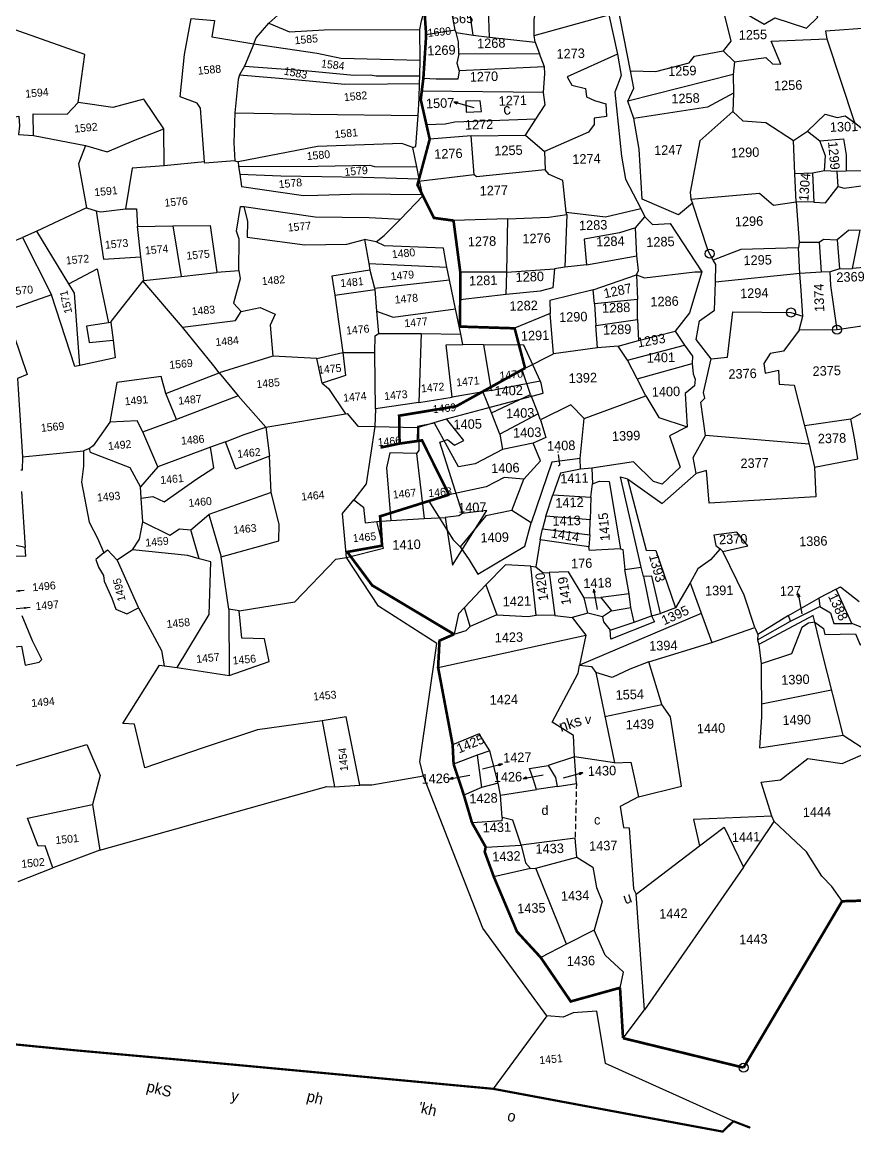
# Model space of a CAD drawing. Header units: metres. Extents: x 277515 to 230369286191, y 2056844 to 115415464409.
# Drawn here: x 279508 to 280281, y 2057061 to 2058093 of the extents above; entities that cross this region are included whole.
import ezdxf
from ezdxf.enums import TextEntityAlignment as Align

# ---------------------------------------------------------------- set-up
doc = ezdxf.new("R2010")
doc.units = ezdxf.units.M
doc.header["$MEASUREMENT"] = 0
doc.linetypes.add('DASHED', pattern=[0.75, 0.5, -0.25])
doc.linetypes.add('DIVIDE', pattern=[1.25, 0.5, -0.25, 0, -0.25, 0, -0.25])
for name, color, linetype in [('OFF', 1, 'Continuous'), ('POLY_PARCEL', 6, 'Continuous'), ('POLY_ROAD', 30, 'Continuous'), ('POLY_SUBPARCEL', 6, 'DASHED'), ('POLY_WATER', 4, 'Continuous'), ('SYM_ARROW', 1, 'Continuous'), ('SYM_STONE', 1, 'Continuous'), ('TEXT_MAPIN', 7, 'Continuous'), ('TEXT_MAPOUT', 7, 'Continuous'), ('TEXT_PARCEL', 7, 'Continuous'), ('V_BOUND_LINE', 7, 'Continuous'), ('V_DIVIDE_LINE', 7, 'DIVIDE')]:
    doc.layers.add(name, color=color, linetype=linetype)
doc.styles.add('TEXT_MAP', font='', dxfattribs={"height": 1.8})
doc.styles.get('TEXT_MAP').set_extended_font_data('Kruti Dev 050')
doc.dimstyles.get("Standard").update_dxf_attribs({"dimtxt": 0.18, "dimasz": 0.18, "dimexe": 0.18, "dimexo": 0.0625, "dimgap": 0.09, "dimtad": 0, "dimtih": 1, "dimtoh": 1, "dimdec": 4, "dimzin": 0, "dimdsep": 46, "dimtxsty": 'Standard', "dimcen": 0.09, "dimadec": 0, "dimazin": 0, "dimtfac": 1, "dimtdec": 4, "dimtofl": 0, "dimtmove": 0, "dimatfit": 3, "dimfxl": 0, "dimtolj": 1, "dimtzin": 0, "dimarcsym": 0})

# ---------------------------------------------------------------- blocks, each defined once
blk = doc.blocks.new('STONE')
blk.add_circle((0, 0), 0.851)
blk = doc.blocks.new('ARROWASPECT')
h = blk.add_hatch(color=256)
h.paths.add_polyline_path([(2.8, -2.8), (3.7, -2), (0, 0)])
h.paths.add_polyline_path([(0, 0), (2, -3.7), (2.8, -2.8)])
for points in [[(0, 0), (17.2, -17.2)], [(0, 0), (2, -3.7)], [(0, 0), (3.7, -2)], [(3.7, -2), (2, -3.7)]]:
    blk.add_lwpolyline(points)
blk = doc.blocks.new('KSUB')
at = {"layer": 'OFF'}
for points in [[(280064.2, 2058043.5), (280058.2, 2058028.1)], [(280063.5, 2057670.8), (280070.1, 2057668.8)], [(280138.6, 2057543.8), (280025.6, 2057495.6)], [(279894.1, 2057493.5), (280031.3, 2057523.5)], [(280194.5, 2057459.7), (280259.6, 2057472.9)], [(280049, 2057448), (280102.1, 2057459.1)], [(280270.3, 2057430.5), (280294.4, 2057415.2)], [(280058.1, 2057405), (280020.9, 2057410.4)]]:
    blk.add_lwpolyline(points, dxfattribs=at)
at = {"layer": 'POLY_PARCEL'}
for points in [[(279983.3, 2058080.9), (279983.4, 2058095.6), (279992.1, 2058146.6)], [(279941.7, 2058079.3), (279939.6, 2058140.2)], [(279909.8, 2058085.7), (279902.1, 2058128.7)], [(279926.7, 2058081), (279919.3, 2058134)], [(279983.3, 2058080.9), (280052.6, 2058099.9)], [(279909.8, 2058085.7), (279883, 2058081.3)], [(279911, 2058083.6), (279909.8, 2058085.7)], [(279913.3, 2058063.3), (279913.1, 2058074.8), (279911, 2058083.6)], [(279911, 2058083.6), (279926.7, 2058081)], [(279926.7, 2058081), (279941.7, 2058079.3)], [(279941.7, 2058079.3), (279984.4, 2058074.5)], [(279984.4, 2058074.5), (279983.3, 2058080.9)], [(279984.4, 2058074.5), (279988.4, 2058063.9)], [(279913.3, 2058063.3), (279911.6, 2058055)], [(279988.4, 2058063.9), (279913.3, 2058063.3)], [(279992.8, 2058051.6), (279988.4, 2058063.9)], [(280060.9, 2058063.5), (280014.1, 2058042.5), (280018.3, 2058034.7), (280031, 2058031.4), (280032.1, 2058023.8), (280039.5, 2058020.4), (280050, 2058017.3), (280050.4, 2058005.4), (280039.1, 2058003.9), (280039, 2057998.1), (280033.7, 2057990.9), (279993, 2057973.1)], [(280072.7, 2058048), (280096.4, 2058047.3), (280127.3, 2058055.3), (280132.3, 2058061.5), (280158.9, 2058066.5)], [(279911.6, 2058055), (279913.6, 2058048)], [(280169.5, 2058056.2), (280168.3, 2058044.6)], [(279913.6, 2058048), (279912.4, 2058040.3), (279892.2, 2058040.3), (279880.4, 2058040.9)], [(279992.8, 2058051.6), (279913.6, 2058048)], [(279991.9, 2058027.8), (279993.3, 2058045.5), (279992.8, 2058051.6)], [(280168.3, 2058044.6), (280070.3, 2058019.9)], [(280168.3, 2058044.6), (280168.5, 2058027.2)], [(279991.9, 2058027.8), (279878.9, 2058029)], [(279985, 2058003.1), (279993.5, 2058016.5), (279991.9, 2058027.8)], [(280168.5, 2058027.2), (280144.5, 2058014.2), (280076, 2058003.6)], [(280168.5, 2058027.2), (280167.8, 2058010.2)], [(279920, 2058019.8), (279920.3, 2058009.4), (279934.4, 2058010.1), (279933.1, 2058020.2), (279920, 2058019.8)], [(279985, 2058003.1), (279909.6, 2058000.2), (279900.5, 2057998.4), (279883.3, 2057997.7)], [(279975.4, 2057988.1), (279985, 2058003.1)], [(280167.8, 2058010.2), (280137.2, 2057983), (280128.3, 2057935.3), (280128.8, 2057928.6)], [(280167.8, 2058010.2), (280177.3, 2058001.5), (280198.7, 2058000), (280224.3, 2057983.1)], [(280237.2, 2057992), (280253.8, 2058007.8), (280264.9, 2058004.5), (280272.2, 2058006.2), (280280.9, 2058000.1)], [(280224.3, 2057983.1), (280237.2, 2057992)], [(280237.2, 2057992), (280248.8, 2057983)], [(279924.7, 2057987.5), (279886.3, 2057984.4)], [(279924.7, 2057987.5), (279975.4, 2057988.1)], [(279927.6, 2057951.3), (279924.7, 2057987.5)], [(279975.4, 2057988.1), (279993, 2057973.1)], [(280225.6, 2057952.4), (280224.3, 2057983.1)], [(280248.8, 2057983), (280270.8, 2057984.9), (280273.1, 2057970), (280273.2, 2057954.7)], [(280253.1, 2057955), (280254.1, 2057969.1), (280248.8, 2057983)], [(279993, 2057973.1), (279993.5, 2057956)], [(279927.6, 2057951.3), (279875.8, 2057945.2)], [(279993.5, 2057956), (279929.8, 2057949.5), (279927.6, 2057951.3)], [(280013.1, 2057916.7), (280010, 2057946.1), (279997.3, 2057951.6), (279993.5, 2057956)], [(280241.8, 2057952.9), (280225.6, 2057952.4)], [(280226.8, 2057926.2), (280225.6, 2057952.4)], [(280253.1, 2057955), (280241.8, 2057952.9)], [(280241.8, 2057952.9), (280243.2, 2057926)], [(280265, 2057954.5), (280253.1, 2057955)], [(280273.2, 2057954.7), (280265, 2057954.5)], [(280265.7, 2057940.4), (280265, 2057954.5)], [(280265.7, 2057940.4), (280271.3, 2057938.8), (280289.5, 2057941.5), (280290.7, 2057955)], [(280290.7, 2057955), (280273.2, 2057954.7)], [(280243.2, 2057926), (280254, 2057925.4), (280265.7, 2057940.4)], [(280128.8, 2057928.6), (280192.8, 2057934.2), (280205.7, 2057923.2), (280226.8, 2057926.2)], [(280128.8, 2057928.6), (280130.5, 2057924.9)], [(280013.1, 2057916.7), (280049.6, 2057912.3), (280082.3, 2057920.1)], [(280243.2, 2057926), (280226.8, 2057926.2)], [(280226.8, 2057926.2), (280229.7, 2057888.6)], [(279958.9, 2057910.5), (279908.4, 2057908.8)], [(279958, 2057860.9), (279958.9, 2057910.5)], [(279958.9, 2057910.5), (279997.1, 2057911.9), (280013.7, 2057914.6)], [(280013.7, 2057914.6), (280011.9, 2057865.6)], [(280013.7, 2057914.6), (280013.1, 2057916.7)], [(280077.5, 2057902.2), (280086.3, 2057912.4)], [(280077.5, 2057902.2), (280062.6, 2057897.4), (280029.8, 2057891.6), (280032, 2057867.8)], [(280078.6, 2057876.2), (280077.5, 2057902.2)], [(280279.1, 2057864.2), (280286.2, 2057899.8), (280275.5, 2057899.5), (280264.8, 2057890.9)], [(280229.7, 2057888.6), (280228.9, 2057883.4)], [(280229.7, 2057888.6), (280248.1, 2057888.6)], [(280248.1, 2057888.6), (280252.2, 2057891.4), (280264.8, 2057890.9)], [(280248.1, 2057888.6), (280250.1, 2057860.8)], [(280264.8, 2057890.9), (280267.1, 2057864.1)], [(280228.9, 2057883.4), (280175.2, 2057881.8), (280149.8, 2057872.1)], [(280230.1, 2057859.6), (280228.9, 2057883.4)], [(280032, 2057867.8), (280011.9, 2057865.6)], [(280032, 2057867.8), (280078.6, 2057876.2)], [(280078.5, 2057858.5), (280080.2, 2057862.5), (280078.6, 2057876.2)], [(279958, 2057860.9), (279914.7, 2057860.9)], [(280002.2, 2057864.1), (280000.6, 2057846.3), (279988.8, 2057843.2), (279957.4, 2057840.1)], [(279957.4, 2057840.1), (279958, 2057860.9)], [(279958, 2057860.9), (280002.2, 2057864.1)], [(280011.9, 2057865.6), (280002.2, 2057864.1)], [(280038.3, 2057844.4), (280078.5, 2057858.5)], [(280078.5, 2057858.5), (280085.9, 2057855.7), (280132.5, 2057861.1), (280139.2, 2057861.1)], [(280078.5, 2057858.5), (280079.5, 2057835.6)], [(280230.1, 2057859.6), (280151.7, 2057851.7)], [(280250.1, 2057860.8), (280230.1, 2057859.6)], [(280232.8, 2057820), (280231.5, 2057843.9), (280230.1, 2057859.6)], [(280258.4, 2057861.1), (280250.1, 2057860.8)], [(280267.1, 2057864.1), (280258.4, 2057861.1)], [(280264.7, 2057807.4), (280258.9, 2057848.4), (280258.4, 2057861.1)], [(280267.1, 2057864.1), (280279.1, 2057864.2)], [(280303.6, 2057866.4), (280279.1, 2057864.2)], [(279957.4, 2057840.1), (279914.6, 2057835.2)], [(280038.3, 2057844.4), (279997.8, 2057834.5), (279998.3, 2057822.5)], [(280039.3, 2057831.3), (280038.3, 2057844.4)], [(280079.5, 2057835.6), (280039.3, 2057831.3)], [(280079.4, 2057816.8), (280079.5, 2057835.6)], [(280039.3, 2057831.3), (280040.5, 2057811.3)], [(279998.3, 2057822.5), (279965.2, 2057808.7)], [(280001.2, 2057785.1), (279998.3, 2057822.5)], [(280040.5, 2057811.3), (280079.4, 2057816.8)], [(280079.4, 2057816.8), (280080.3, 2057797.3)], [(280147.9, 2057780.2), (280162.9, 2057781.9), (280168, 2057823.9), (280221.9, 2057823.4), (280232.8, 2057820)], [(280229.4, 2057807), (280232.8, 2057820)], [(280042.3, 2057790.6), (280040.5, 2057811.3)], [(280080.3, 2057797.3), (280114.2, 2057805.9)], [(280229.4, 2057807), (280215, 2057787.5), (280202.6, 2057785.2), (280196.7, 2057775.9), (280197.9, 2057767.1), (280210.4, 2057769.9), (280211.1, 2057756.8), (280224.9, 2057756), (280234.5, 2057718.2)], [(280264.7, 2057807.4), (280229.4, 2057807)], [(280291.8, 2057811.2), (280264.7, 2057807.4)], [(280061.5, 2057792.1), (280080.3, 2057797.3)], [(279974.9, 2057771.7), (280001.2, 2057785.1)], [(280042.3, 2057790.6), (280001.2, 2057785.1)], [(280061.5, 2057792.1), (280042.3, 2057790.6)], [(280069.9, 2057779.2), (280061.5, 2057792.1)], [(280069.9, 2057779.2), (280123.1, 2057792.9)], [(280079, 2057761.9), (280069.9, 2057779.2)], [(280079, 2057761.9), (280130.2, 2057776.1)], [(279979.8, 2057747.1), (279972.1, 2057770.2)], [(280087.1, 2057746.1), (280079, 2057761.9)], [(279943.6, 2057730.1), (279935.7, 2057750)], [(279943.6, 2057730.1), (279979.8, 2057747.1)], [(279979.8, 2057747.1), (279987, 2057729.3)], [(280029.7, 2057724.8), (280087.1, 2057746.1)], [(280087.1, 2057746.1), (280099.3, 2057725.7), (280125.6, 2057717.1)], [(280029.7, 2057724.8), (280017.3, 2057737.6), (279989.3, 2057723.6)], [(279951.5, 2057710.2), (279943.6, 2057730.1)], [(279987, 2057729.3), (279951.5, 2057710.2)], [(279989.3, 2057723.6), (279994.1, 2057707.2), (279982.3, 2057702.1)], [(279989.3, 2057723.6), (279987, 2057729.3)], [(280026.1, 2057687.6), (280029.7, 2057724.8)], [(280277.6, 2057724.4), (280234.5, 2057718.2)], [(280289.9, 2057731.2), (280277.6, 2057724.4)], [(280284.2, 2057687.3), (280281.2, 2057705.2), (280277.6, 2057724.4)], [(279954, 2057696.1), (279928.5, 2057682.7), (279912.9, 2057680.1), (279890.6, 2057720.7), (279874.8, 2057717.5), (279874.5, 2057703.9)], [(280234.5, 2057718.2), (280238.8, 2057700.9)], [(279951.5, 2057710.2), (279954, 2057696.1)], [(279982.3, 2057702.1), (279954, 2057696.1)], [(279973.8, 2057668.5), (279989.2, 2057685.5), (279982.3, 2057702.1)], [(280238.8, 2057700.9), (280142.6, 2057709)], [(280238.8, 2057700.9), (280243.8, 2057679.7)], [(280026.1, 2057687.6), (279999.9, 2057684.3), (279980.6, 2057627.8)], [(280026.4, 2057677.8), (280026.1, 2057687.6)], [(280243.8, 2057679.7), (280284.2, 2057687.3)], [(280026.4, 2057677.8), (280007.9, 2057674.2), (280000.6, 2057654.1)], [(280036.8, 2057678.9), (280026.4, 2057677.8)], [(280243.8, 2057679.7), (280244.9, 2057652.2), (280146, 2057646.1), (280143.3, 2057676.6), (280133.8, 2057673.9)], [(279973.8, 2057668.5), (279955.4, 2057670.1), (279938.6, 2057661.4), (279904.2, 2057654.1)], [(279962.5, 2057639.5), (279973.8, 2057668.5)], [(280036.1, 2057651.8), (280037.6, 2057664.3)], [(280070.1, 2057668.8), (280087.3, 2057602.6), (280096.5, 2057602.2), (280114.6, 2057548.9)], [(279994.2, 2057634), (280000.6, 2057654.1)], [(280000.6, 2057654.1), (280036.1, 2057651.8)], [(280036.1, 2057651.8), (280035.5, 2057630.7)], [(279885.5, 2057648.2), (279908, 2057612.1), (279914.6, 2057605.6)], [(279962.5, 2057639.5), (279938.5, 2057634.5), (279914.6, 2057605.6)], [(279980.6, 2057627.8), (279962.5, 2057639.5)], [(279994.2, 2057634), (279991.1, 2057622.3)], [(280035.5, 2057630.7), (279994.2, 2057634)], [(280035, 2057616.9), (280035.5, 2057630.7)], [(279914.6, 2057605.6), (279922.9, 2057593.6), (279931, 2057580.1), (279974.8, 2057606.2), (279980.6, 2057627.8)], [(279989, 2057612.2), (279991.1, 2057622.3)], [(279991.1, 2057622.3), (280035, 2057616.9)], [(280158.5, 2057601.4), (280181.8, 2057606.7), (280171.7, 2057619.2), (280150.4, 2057616.4), (280152.2, 2057607), (280156, 2057603.7)], [(279989, 2057612.2), (279985, 2057587.1)], [(280034.2, 2057605.6), (279989, 2057612.2)], [(280035, 2057616.9), (280034.2, 2057605.6)], [(280063.7, 2057603.9), (280034.9, 2057602.3), (280034.2, 2057605.6)], [(280156, 2057603.7), (280147.1, 2057593.7), (280135.4, 2057585.1), (280128.2, 2057572.3)], [(280156, 2057603.7), (280158.5, 2057601.4)], [(280188.4, 2057530.6), (280178.4, 2057560.7), (280158.5, 2057601.4)], [(279980.1, 2057587.6), (279956.7, 2057589), (279938.3, 2057570.2)], [(279985.2, 2057542.2), (279980.1, 2057587.6)], [(279980.1, 2057587.6), (279985, 2057587.1)], [(279985, 2057587.1), (279991.6, 2057581.5), (279997.4, 2057581.7)], [(280029.9, 2057558.3), (280015.1, 2057582.5), (279997.4, 2057581.7)], [(279997.4, 2057581.7), (280002.6, 2057541.8)], [(280071.7, 2057562), (280067.7, 2057584.5)], [(280085, 2057578), (280082.9, 2057586.8)], [(280100.7, 2057543.6), (280092.6, 2057578.5), (280085, 2057578)], [(280085, 2057578), (280092.2, 2057541.5)], [(279918.5, 2057549.4), (279938.3, 2057570.2)], [(279938.3, 2057570.2), (279948.6, 2057542.4)], [(280128.2, 2057572.3), (280114.6, 2057548.9)], [(280128.2, 2057572.3), (280148.4, 2057516.9)], [(280264, 2057566.3), (280267.9, 2057568.5), (280285.2, 2057554.7)], [(280029.9, 2057558.3), (280045.2, 2057558.7)], [(280033.1, 2057544), (280029.9, 2057558.3)], [(280071.7, 2057562), (280045.2, 2057558.7)], [(280045.2, 2057558.7), (280055.1, 2057546.2)], [(280073.3, 2057549.2), (280071.7, 2057562)], [(280219.5, 2057541.7), (280247.8, 2057557.8)], [(280264, 2057566.3), (280247.8, 2057557.8)], [(280247.8, 2057557.8), (280248.6, 2057550.2)], [(280278.5, 2057534.3), (280264, 2057566.3)], [(279918.5, 2057549.4), (279913.1, 2057543.4), (279908.9, 2057524.4)], [(279923.9, 2057531.5), (279918.5, 2057549.4)], [(280055.1, 2057546.2), (280073.3, 2057549.2)], [(280076.2, 2057535.5), (280073.3, 2057549.2)], [(280114.6, 2057548.9), (280100.7, 2057543.6)], [(280221.5, 2057536.5), (280248.6, 2057550.2)], [(280248.6, 2057550.2), (280258.6, 2057544.4), (280261.6, 2057534.4), (280268.7, 2057534.3), (280278.5, 2057534.3)], [(279948.6, 2057542.4), (279923.9, 2057531.5)], [(279948.6, 2057542.4), (279977.7, 2057540.8), (279985.2, 2057542.2)], [(280002.6, 2057541.8), (279985.2, 2057542.2)], [(280002.6, 2057541.8), (280018.6, 2057539.9)], [(280033.1, 2057544), (280018.6, 2057539.9)], [(280018.6, 2057539.9), (280031.3, 2057523.5), (280025.6, 2057495.6)], [(280046.7, 2057540.7), (280033.1, 2057544)], [(280055.1, 2057546.2), (280046.7, 2057540.7)], [(280046.7, 2057540.7), (280047.7, 2057535.9), (280053.8, 2057528.1)], [(280092.2, 2057541.5), (280095.1, 2057536.1), (280054.6, 2057519.9), (280053.8, 2057528.1)], [(280076.2, 2057535.5), (280092.2, 2057541.5)], [(280092.2, 2057541.5), (280100.7, 2057543.6)], [(280190.9, 2057519.1), (280221.5, 2057536.5)], [(280219.5, 2057541.7), (280191, 2057524.3)], [(280244.2, 2057535.7), (280242.5, 2057541.8), (280192.2, 2057514.9)], [(280221.5, 2057536.5), (280219.5, 2057541.7)], [(279908.9, 2057524.4), (279920.3, 2057528), (279923.9, 2057531.5)], [(280053.8, 2057528.1), (280076.2, 2057535.5)], [(280148.4, 2057516.9), (280188.4, 2057530.6)], [(280188.4, 2057530.6), (280191, 2057524.3)], [(280194.3, 2057496.9), (280194.6, 2057447.7), (280192.7, 2057418.9), (280270.3, 2057430.5), (280250.8, 2057507.5), (280244.2, 2057535.7)], [(280244.2, 2057535.7), (280238.1, 2057534.6), (280232.1, 2057530.8), (280222.4, 2057506.3), (280194.3, 2057496.9)], [(280244.2, 2057535.7), (280252.3, 2057529.8), (280253.4, 2057524.1), (280281.8, 2057524.9), (280286.1, 2057514.7), (280296.9, 2057520.8)], [(280296.9, 2057520.8), (280287.1, 2057530.9), (280278.5, 2057534.3)], [(280089.9, 2057498.8), (280148.4, 2057516.9)], [(280191, 2057524.3), (280190.9, 2057519.1)], [(280190.9, 2057519.1), (280192.2, 2057514.9)], [(280192.2, 2057514.9), (280194.3, 2057496.9)], [(280020.9, 2057410.4), (280020, 2057430.4), (280000, 2057442.6), (280024.3, 2057488.3), (280025.6, 2057495.6)], [(280025.6, 2057495.6), (280036.7, 2057494.4), (280040.5, 2057488.8)], [(280089.9, 2057498.8), (280072.1, 2057492.1), (280055.8, 2057484.3), (280040.5, 2057488.8)], [(280080.4, 2057373.2), (280120.3, 2057383.3), (280110.1, 2057447.7), (280102.1, 2057459.1), (280089.9, 2057498.8)], [(280040.5, 2057488.8), (280058.1, 2057405), (280073, 2057405.4), (280080.4, 2057373.2)], [(280204.1, 2057355.5), (280194.2, 2057387.1), (280212.2, 2057389.1), (280237.6, 2057408.9), (280269.4, 2057404.3), (280294.4, 2057415.2), (280322.8, 2057417.6), (280325.6, 2057435.4)], [(279942.1, 2057416.1), (279932.2, 2057432), (279907.6, 2057421.7)], [(279942.1, 2057416.1), (279930.3, 2057412)], [(279949.8, 2057385.9), (279942.1, 2057416.1)], [(279930.3, 2057412), (279908.5, 2057403.8)], [(279930.3, 2057412), (279934.4, 2057382)], [(279985.5, 2057380.2), (279982.4, 2057390.2), (279979.1, 2057399.6), (279996.4, 2057402.6)], [(280020.9, 2057410.4), (279996.4, 2057402.6)], [(279996.4, 2057402.6), (280003.2, 2057391.2), (280004.7, 2057383)], [(280004.7, 2057383), (280022.6, 2057385.7), (280020.9, 2057410.4)], [(279934.4, 2057382), (279918, 2057375)], [(279949.8, 2057385.9), (279934.4, 2057382)], [(279952, 2057374.9), (279949.8, 2057385.9)], [(280004.7, 2057383), (279985.5, 2057380.2)], [(279952, 2057374.9), (279985.5, 2057380.2)], [(279953.6, 2057354.2), (279952, 2057374.9)], [(280080.4, 2057373.2), (280063.3, 2057364.5), (280066.4, 2057344.8), (280071.6, 2057344.6), (280075.5, 2057287.9), (280078.1, 2057283)], [(279953.6, 2057354.2), (279953.3, 2057351.1), (279925.6, 2057349.2)], [(279971.2, 2057328.5), (279963.4, 2057351.8), (279953.6, 2057354.2)], [(280204.1, 2057355.5), (280131.5, 2057352.4), (280136.8, 2057327.7)], [(280206.4, 2057350.4), (280204.1, 2057355.5)], [(280136.8, 2057327.7), (280159.8, 2057345.3), (280177.8, 2057308)], [(280177.8, 2057308), (280206.4, 2057350.4)], [(280269.4, 2057276.3), (280260, 2057289.9), (280250.5, 2057299.7), (280236.4, 2057322.2), (280206.4, 2057350.4)], [(280022.9, 2057317.2), (280021.4, 2057334.9), (279971.2, 2057328.5)], [(279938.3, 2057326.7), (279971.2, 2057328.5)], [(279971.2, 2057328.5), (279975.3, 2057312.1), (279979.8, 2057306.7)], [(280078.1, 2057283), (280136.8, 2057327.7)], [(279985, 2057306.9), (280022.9, 2057317.2)], [(280022.9, 2057317.2), (280037.8, 2057307.9), (280041.2, 2057289), (280046.5, 2057276.1), (280039.1, 2057249.5)], [(279979.8, 2057306.7), (279945.9, 2057298.9)], [(279979.8, 2057306.7), (279985, 2057306.9)], [(280013.5, 2057236.4), (279985, 2057306.9)], [(280177.8, 2057308), (280086, 2057175.4)], [(280086, 2057175.4), (280078.1, 2057283)], [(280039.1, 2057249.5), (280013.5, 2057236.4)], [(280063.1, 2057195.9), (280066.3, 2057210.3), (280049.3, 2057226.2), (280039.1, 2057249.5)], [(280013.5, 2057236.4), (279989.4, 2057224.1)], [(280065.9, 2057149.1), (280086, 2057175.4)]]:
    blk.add_lwpolyline(points, dxfattribs=at)
at = {"layer": 'POLY_ROAD'}
for points in [[(280072.7, 2058048), (280054.3, 2058143.2), (280095.2, 2058148.5), (280145, 2058160.9), (280166.1, 2058075.4), (280158.9, 2058066.5)], [(280230.5, 2058127.5), (280169.8, 2058117.5), (280171.4, 2058106.1), (280197.1, 2058091.3), (280206.9, 2058097.2), (280236.4, 2058087.5), (280247, 2058097.8), (280230.5, 2058127.5)], [(280052.6, 2058099.9), (280060.9, 2058063.5)], [(280169.5, 2058056.2), (280198.6, 2058060.2), (280204.7, 2058054.5), (280212.5, 2058054.1), (280203.5, 2058075.6), (280255.4, 2058077.8)], [(280060.9, 2058063.5), (280064.2, 2058043.5)], [(280158.9, 2058066.5), (280169.5, 2058056.2)], [(280070.3, 2058019.9), (280075.8, 2058031.9), (280072.7, 2058048)], [(280058.2, 2058028.1), (280064.6, 2057968.8), (280068.1, 2057947.2), (280082.3, 2057920.1)], [(280076, 2058003.6), (280070.3, 2058019.9)], [(280130.5, 2057924.9), (280117.5, 2057914.2), (280083.7, 2057928.7), (280081, 2057975.1), (280076, 2058003.6)], [(280082.3, 2057920.1), (280086.3, 2057912.4)], [(280149.8, 2057872.1), (280144.9, 2057880.8), (280130.5, 2057924.9)], [(280086.3, 2057912.4), (280093.4, 2057905.1), (280109.8, 2057906), (280139.2, 2057861.1)], [(280151.7, 2057851.7), (280152.2, 2057868), (280149.8, 2057872.1)], [(280139.2, 2057861.1), (280127.6, 2057823.1), (280114.2, 2057805.9)], [(280147.9, 2057780.2), (280133.7, 2057798.2), (280136.9, 2057815.7), (280151, 2057825.6), (280151.7, 2057851.7)], [(280114.2, 2057805.9), (280123.1, 2057792.9)], [(280123.1, 2057792.9), (280130.5, 2057782.9), (280130.2, 2057776.1)], [(280130.2, 2057776.1), (280131, 2057766.4), (280133, 2057761.5), (280132.2, 2057755.2), (280123.7, 2057748.1), (280125.6, 2057717.1)], [(280142.6, 2057709), (280138.3, 2057740.1), (280141.9, 2057743.7), (280140.8, 2057749.2), (280147.9, 2057780.2)], [(280125.6, 2057717.1), (280109.1, 2057708.8), (280119, 2057679.8), (280102.4, 2057663.8), (280094.2, 2057666.3), (280075.6, 2057684.7), (280036.8, 2057678.9)], [(280133.8, 2057673.9), (280131.1, 2057688.7), (280142.6, 2057709)], [(280036.8, 2057678.9), (280037.6, 2057664.3)], [(280082.9, 2057586.8), (280063.5, 2057670.8)], [(280070.1, 2057668.8), (280102.2, 2057645.9), (280133.8, 2057673.9)], [(280037.6, 2057664.3), (280044.1, 2057666.7), (280053.1, 2057666.3), (280063.7, 2057603.9)], [(280063.7, 2057603.9), (280065.6, 2057603.1), (280067.7, 2057584.5)], [(280067.7, 2057584.5), (280082.9, 2057586.8)]]:
    blk.add_lwpolyline(points, dxfattribs=at)
at = {"layer": 'POLY_SUBPARCEL', "ltscale": 10, "flags": 128}
blk.add_lwpolyline([(280022.6, 2057385.7), (280021.4, 2057334.9)], dxfattribs=at)
at = {"layer": 'POLY_WATER'}
for points in [[(280371.5, 2057980.2), (280345.9, 2058085.5), (280340.1, 2058090.9), (280254, 2058084.8), (280255.4, 2058077.8)], [(280255.4, 2058077.8), (280280.9, 2058000.1)], [(280280.9, 2058000.1), (280295.8, 2057988.1)]]:
    blk.add_lwpolyline(points, dxfattribs=at)
at = {"layer": 'V_BOUND_LINE', "const_width": 2.46}
for points in [[(279902.1, 2058128.7), (279880.5, 2058117.5), (279883, 2058081.3)], [(279883, 2058081.3), (279880.4, 2058040.9)], [(279880.4, 2058040.9), (279878.9, 2058029)], [(279878.9, 2058029), (279878, 2058021.1), (279883.3, 2057997.7)], [(279883.3, 2057997.7), (279886.3, 2057984.4)], [(279886.3, 2057984.4), (279875.8, 2057945.2)], [(279875.8, 2057945.2), (279874.9, 2057942), (279890.2, 2057911.3), (279908.4, 2057908.8)], [(279908.4, 2057908.8), (279914.7, 2057860.9)], [(279914.7, 2057860.9), (279914.6, 2057835.2)], [(279914.6, 2057835.2), (279914.5, 2057810.3), (279965.2, 2057808.7)], [(279965.2, 2057808.7), (279974.9, 2057771.7)], [(279972.1, 2057770.2), (279935.7, 2057750)], [(279974.9, 2057771.7), (279972.1, 2057770.2)], [(279935.7, 2057750), (279911, 2057736.3), (279857.9, 2057727.5), (279858.3, 2057701.6), (279874.5, 2057703.9)], [(279874.5, 2057703.9), (279879.1, 2057704.6), (279904.2, 2057654.1)], [(279904.2, 2057654.1), (279885.5, 2057648.2)], [(279885.5, 2057648.2), (279840.2, 2057634), (279842, 2057606.7), (279809.7, 2057600.9), (279832.9, 2057569.8), (279908.9, 2057524.4)], [(279908.9, 2057524.4), (279895.4, 2057518.5), (279894.1, 2057493.5), (279907.6, 2057421.7)], [(279907.6, 2057421.7), (279908.5, 2057403.8)], [(279908.5, 2057403.8), (279918, 2057375)], [(279918, 2057375), (279925.6, 2057349.2)], [(279925.6, 2057349.2), (279938.3, 2057326.7)], [(279938.3, 2057326.7), (279937.4, 2057322.2), (279945.9, 2057298.9)], [(279945.9, 2057298.9), (279967.4, 2057248), (279989.4, 2057224.1)], [(280269.4, 2057276.3), (280295.7, 2057277.1), (280307.5, 2057286.4)], [(280177.9, 2057121.7), (280269.4, 2057276.3)], [(279989.4, 2057224.1), (280017.3, 2057183.2), (280063.1, 2057195.9)], [(280063.1, 2057195.9), (280065.9, 2057149.1)], [(280065.9, 2057149.1), (280177.9, 2057121.7)]]:
    blk.add_lwpolyline(points, dxfattribs=at)
at = {"layer": 'V_DIVIDE_LINE', "ltscale": 10, "const_width": 2.46, "flags": 128}
blk.add_lwpolyline([(279858.3, 2057701.6), (279840.6, 2057697.9)], dxfattribs=at)
at = {"layer": 'SYM_ARROW'}
for p, xscale, yscale, zscale, rotation in [((279908.8, 2058019.1), 0.7863786985108947, 0.7863786985108947, 0.7863786985108947, 28.95478694654779), ((280038.6, 2057566.4), 0.7863786985108948, 0.7863786985108948, 0.7863786985108948, 324.9733471539375), ((280228.6, 2057562.3), 0.7863786985108948, 0.7863786985108948, 0.7863786985108948, 324.9733471539375), ((279953.8, 2057403.7), 0.7863786985108948, 0.7863786985108948, 0.7863786985108948, 239.3695462324429), ((280028.7, 2057395.5), 0.7863786985108948, 0.7863786985108948, 0.7863786985108948, 239.3695462324429), ((279904.6, 2057390.1), 0.7863786985108948, 0.7863786985108948, 0.7863786985108948, 54.97334715393754), ((279973, 2057390.4), 0.7863786985108948, 0.7863786985108948, 0.7863786985108948, 54.97334715393754)]:
    blk.add_blockref('ARROWASPECT', p, dxfattribs=dict(at, xscale=xscale, yscale=yscale, zscale=zscale, rotation=rotation))
at = {"layer": 'SYM_STONE', "xscale": 4.921375242810441, "yscale": 4.921375242810441, "zscale": 4.921375242810441, "rotation": 318.4069186952236}
for p in [(280146.5, 2057878), (280221.9, 2057823.4), (280264.7, 2057807.4), (280177.9, 2057121.7)]:
    blk.add_blockref('STONE', p, dxfattribs=at)
at = {"layer": 'TEXT_MAPIN', "style": 'TEXT_MAP'}
for s, p in [('v', (280033.6, 2057441)), ('d', (279993.5, 2057356.5)), ('c', (280042, 2057347.6))]:
    blk.add_text(s, height=8.86, rotation=1.7537, dxfattribs=at).set_placement(p, align=Align.CENTER)
at = {"layer": 'TEXT_PARCEL', "style": 'TEXT_MAP'}
for s, rotation, p in [('565', 1.7537, (279916.9, 2058092.2)), ('1255', 1.7537, (280186.7, 2058077.1)), ('1268', 1.7537, (279943.6, 2058069.2)), ('1269', 1.7537, (279897.3, 2058062.7)), ('1273', 1.7537, (280017.4, 2058059.6)), ('1259', 1.7537, (280121.1, 2058043.5)), ('1270', 1.7537, (279936.8, 2058038.2)), ('1256', 1.7537, (280219.5, 2058030.1)), ('1507', 1.7537, (279896.1, 2058013.5)), ('1271', 1.7537, (279963.6, 2058015.9)), ('1258', 1.7537, (280124.1, 2058018)), ('1272', 1.7537, (279932.3, 2057993.7)), ('1301', 1.7537, (280271.4, 2057991.6)), ('1299', 275.1183, (280257.5, 2057968.8)), ('1276', 1.7537, (279903.8, 2057966.6)), ('1255', 1.7537, (279959.6, 2057969.6)), ('1274', 1.7537, (280032.1, 2057961.8)), ('1247', 1.7537, (280108.1, 2057970)), ('1290', 1.7537, (280179.5, 2057967.7)), ('1304', 85.7955, (280239, 2057939.6)), ('1277', 1.7537, (279946, 2057932.4)), ('1283', 1.7537, (280038.3, 2057900.2)), ('1296', 1.7537, (280183.1, 2057903.7)), ('1278', 1.7537, (279935, 2057885.1)), ('1276', 1.7537, (279985.7, 2057887.9)), ('1284', 1.7537, (280054.3, 2057885.1)), ('1285', 1.7537, (280100.8, 2057884.7)), ('1295', 1.7537, (280191.1, 2057867.7)), ('1281', 1.7537, (279936.1, 2057848.8)), ('1280', 1.7537, (279979.4, 2057852.2)), ('2369', 1.7537, (280277.4, 2057852.1)), ('1287', 12.0527, (280061.8, 2057839.3)), ('1294', 1.7537, (280188, 2057837)), ('1374', 91.7537, (280252.5, 2057837.2)), ('1286', 1.7537, (280104.6, 2057829.3)), ('1282', 1.7537, (279973.7, 2057825.3)), ('1288', 1.7537, (280059.6, 2057823.5)), ('1290', 1.7537, (280019.8, 2057814.9)), ('1291', 1.7537, (279984.3, 2057797.6)), ('1289', 1.7537, (280060.6, 2057803.2)), ('1293', 9.8791, (280092.9, 2057793.1)), ('1401', 1.7537, (280101.2, 2057777.1)), ('2375', 1.7537, (280255.3, 2057764.8)), ('1392', 1.7537, (280028.7, 2057758.2)), ('2376', 1.7537, (280177.1, 2057762.1)), ('1402', 1.7537, (279959.8, 2057746.4)), ('1400', 1.7537, (280105.9, 2057745.4)), ('1403', 1.7537, (279970.5, 2057725.5)), ('1405', 1.7537, (279921.7, 2057715.2)), ('1403', 1.7537, (279977, 2057707.5)), ('1399', 1.7537, (280068.9, 2057704.4)), ('1408', 1.7537, (280008.6, 2057695.3)), ('2378', 1.7537, (280260.2, 2057702.1)), ('1406', 1.7537, (279956.7, 2057674.5)), ('2377', 1.7537, (280188.3, 2057679.1)), ('1411', 1.7537, (280020.9, 2057665)), ('1412', 1.7537, (280016.3, 2057642.4)), ('1407', 1.7537, (279926, 2057637.8)), ('1413', 1.7537, (280013.6, 2057625.5)), ('1415', 94.4815, (280052.7, 2057624.6)), ('1409', 1.7537, (279946.8, 2057610)), ('1414', 350.4502, (280011.5, 2057612.2)), ('1410', 1.7537, (279864.9, 2057603.3)), ('2370', 1.7537, (280168.4, 2057608.4)), ('1386', 1.7537, (280242.8, 2057606.5)), ('1393', 285.1537, (280093.3, 2057584.7)), ('176', 1.7537, (280027.6, 2057585.9)), ('1420', 98.0975, (279994.8, 2057569.1)), ('1419', 98.0975, (280015.8, 2057565.3)), ('1418', 1.7537, (280042.3, 2057567.7)), ('1391', 1.7537, (280155.4, 2057560.7)), ('127', 1.7537, (280221.6, 2057560.3)), ('1421', 1.7537, (279967.4, 2057550.7)), ('1388', 294.9645, (280261.7, 2057547.9)), ('1395', 24.3616, (280116.1, 2057538.1)), ('1423', 1.7537, (279960, 2057517.1)), ('1394', 1.7537, (280103.5, 2057509.5)), ('1390', 1.7537, (280226.2, 2057477.9)), ('1424', 1.7537, (279955.3, 2057459.3)), ('1554', 1.7537, (280072.3, 2057464)), ('1439', 1.7537, (280081.7, 2057436.3)), ('1490', 1.7537, (280227.4, 2057440.5)), ('1440', 1.7537, (280147.8, 2057432.6)), ('1425', 22.2988, (279925.7, 2057418.6)), ('1427', 1.7537, (279967.8, 2057405.5)), ('1430', 1.7537, (280046.5, 2057393.1)), ('1426', 1.7537, (279892, 2057385.9)), ('1426', 1.7537, (279959.1, 2057387.4)), ('1428', 1.7537, (279936.4, 2057367.6)), ('1444', 1.7537, (280246.2, 2057354.8)), ('1431', 1.7537, (279948.8, 2057340.6)), ('1441', 1.7537, (280180.3, 2057331.6)), ('1433', 1.7537, (279997.9, 2057320.8)), ('1437', 1.7537, (280047.7, 2057323.5)), ('1432', 1.7537, (279957.7, 2057313.7)), ('1434', 1.7537, (280021.5, 2057277.1)), ('1435', 1.7537, (279980.9, 2057265.5)), ('1442', 1.7537, (280112.8, 2057260.5)), ('1443', 1.7537, (280187.1, 2057236.6)), ('1436', 1.7537, (280026.9, 2057216.5))]:
    blk.add_text(s, height=8.86, rotation=rotation, dxfattribs=at).set_placement(p, align=Align.CENTER)
blk = doc.blocks.new('TEXTARROW')
blk.add_leader([(0.04, -0.01), (8.68, -0.01)], dimstyle='Standard', override={"dimtxt": 2.5, "dimasz": 2.5, "dimexe": 1.25, "dimexo": 0.625, "dimgap": 0.625, "dimtad": 1, "dimtih": 0, "dimtoh": 0, "dimzin": 8, "dimcen": 2.5, "dimtofl": 1})
blk = doc.blocks.new('ee')
at = {"layer": 'POLY_PARCEL'}
for points in [[(513.99, 393.37), (516.5, 404.09), (497.38, 412.91), (496.25, 400.98), (496.86, 391.29), (500.23, 391.47), (500.15, 389.31), (499.71, 387.32), (503.17, 386.8)], [(576.16, 411.3), (567.15, 413.37), (559.02, 407.32)], [(541.5, 377.2), (541.67, 389.48), (541.07, 390.69), (537.27, 392.48), (539.16, 402.02), (541.5, 410.06), (546.74, 409.07)], [(546.74, 409.07), (545.77, 405.47), (555.2, 402.96)], [(555.2, 402.96), (555.8, 404.26), (559.02, 407.32)], [(559.02, 407.32), (563.52, 404.9), (571.48, 404.64), (593.22, 402.68)], [(593.22, 402.68), (593.82, 404.6), (594.42, 406.16)], [(555.2, 402.96), (552.62, 398.11)], [(555.2, 402.96), (569.39, 399.51), (574.66, 397.86), (592.62, 395.71)], [(592.62, 395.71), (593.22, 402.68)], [(551.24, 396.2), (550.89, 395.17), (549.42, 387.64)], [(552.62, 398.11), (551.24, 396.2)], [(551.24, 396.2), (563.78, 393.96), (575.03, 391.88), (584.72, 391.02), (592.03, 390.46)], [(552.62, 398.11), (567.07, 395.69), (577.28, 393.7), (581, 393.44), (582.3, 393.09), (592.22, 392.15)], [(592.22, 392.15), (592.62, 395.71)], [(503.17, 386.8), (503.52, 391.73), (511.22, 390.95), (513.99, 393.37)], [(532.94, 385.5), (528.96, 392.68), (521.78, 391.47), (513.99, 393.37)], [(592.03, 390.46), (592.22, 392.15)], [(591.01, 383.15), (591.65, 387.07), (592.03, 390.46)], [(503.17, 386.8), (514.77, 383.43)], [(549.42, 387.64), (548.56, 380.9), (548.38, 376.75)], [(549.42, 387.64), (566.55, 385.74), (591.01, 383.15)], [(514.77, 383.43), (512.78, 379.39), (513.64, 369.19)], [(514.77, 383.43), (519.53, 381.52), (525.84, 383.51), (532.94, 385.5)], [(532.24, 377.11), (532.94, 385.5)], [(589.15, 375.98), (589.85, 376.14), (591.01, 383.15)], [(589.15, 375.98), (586.71, 377.14), (567.51, 378.26), (549.08, 376.45)], [(532.24, 377.11), (524.89, 377.23), (522.47, 368.15)], [(541.5, 377.2), (532.24, 377.11)], [(548.38, 376.75), (541.5, 376.85), (541.5, 377.2)], [(548.38, 376.75), (549.08, 376.45)], [(549.08, 376.45), (549.12, 375.41)], [(549.12, 375.41), (567.16, 373.77), (579.01, 372.9), (580.05, 372.47), (589.63, 371.51)], [(549.12, 375.41), (549.2, 373.58)], [(589.63, 371.51), (589.15, 375.98)], [(549.2, 373.58), (549.33, 370.75), (563.27, 367.45), (566.55, 367.19), (576.59, 366.59), (583.08, 365.9), (590.32, 365.12)], [(549.2, 373.58), (558.51, 372.38), (577.11, 370.31), (589.93, 368.73)], [(589.93, 368.73), (589.63, 371.51)], [(513.64, 369.19), (501.88, 364.93)], [(513.64, 369.19), (515.8, 368.33)], [(515.8, 368.33), (516.41, 357.17), (524.98, 356.91)], [(515.8, 368.33), (516.84, 367.98), (522.47, 368.15)], [(522.47, 368.15), (524.97, 367.89), (524.89, 363.91)], [(590.32, 365.12), (589.93, 368.73)], [(546.95, 351.7), (547.73, 358.81), (547.3, 360.71), (548.68, 366.25), (549.46, 366.16)], [(549.46, 366.16), (549.98, 362.7), (549.55, 359.16), (562.53, 356.13), (572.09, 355.43), (576.16, 356.1)], [(549.46, 366.16), (565.43, 362.35), (577.72, 361.05), (584.82, 360.01)], [(503.87, 350.14), (493.66, 347.63), (491.58, 357.4), (491.84, 361.81), (498.5, 363.8)], [(501.88, 364.93), (498.5, 363.8)], [(498.5, 363.8), (503.87, 350.14)], [(508.02, 352.3), (501.88, 364.93)], [(524.98, 356.91), (524.89, 363.91)], [(524.89, 363.91), (532.94, 363.31)], [(532.94, 363.31), (533.71, 351.61)], [(532.94, 363.31), (541.42, 362.53), (541.93, 351.78)], [(584.82, 360.01), (590.35, 364.81), (590.32, 365.12)], [(481.4, 360.75), (485.05, 359.86), (488.37, 346.09), (488.86, 345.37), (489.83, 344.64), (490.4, 341.8), (494.45, 341.8), (496.64, 332.57), (494.37, 331.84), (494.28, 329.38)], [(578.81, 355.32), (580.74, 356.64), (584.82, 360.01)], [(525.16, 351.44), (524.98, 356.91)], [(578.81, 355.32), (576.16, 356.1)], [(576.16, 356.1), (576.64, 350.54)], [(594.32, 348.05), (593.96, 352.49), (580.61, 354.24), (578.81, 355.32)], [(508.02, 352.3), (514.77, 355.1), (516.25, 342.59)], [(508.79, 333.5), (507.67, 333.37), (503.87, 350.14)], [(508.79, 333.5), (509.14, 350.05), (508.02, 352.3)], [(524.89, 351.44), (516.76, 342.88), (516.76, 342.63)], [(532.93, 340.02), (524.89, 351.44)], [(524.89, 351.44), (525.16, 351.44)], [(525.16, 351.44), (533.71, 351.61)], [(533.71, 351.61), (541.85, 351.78), (541.93, 351.78)], [(541.93, 351.78), (546.95, 351.7)], [(546.95, 351.7), (547.12, 349.79), (545.05, 344.43), (546.6, 342.36)], [(576.64, 350.54), (594.32, 348.05)], [(576.64, 350.54), (576.77, 349.01)], [(576.77, 349.01), (568.03, 348.49), (568.29, 344.08)], [(576.77, 349.01), (577.46, 344.86)], [(594.68, 345.17), (594.32, 348.05)], [(577.46, 344.86), (594.68, 345.17)], [(595.4, 338.44), (594.68, 345.17)], [(516.25, 342.59), (511.13, 342.27), (511.39, 338.55), (516.89, 338.56)], [(516.76, 342.63), (516.25, 342.59)], [(516.76, 342.63), (516.89, 338.56)], [(546.6, 342.36), (551.02, 342.88), (554.3, 341.06), (552.92, 338.64), (552.89, 331.54)], [(568.29, 344.08), (577.46, 344.51)], [(568.29, 344.08), (568.89, 330.85)], [(577.46, 344.51), (577.42, 339.58)], [(577.46, 344.86), (577.46, 344.51)], [(532.93, 340.02), (545.13, 340.46), (546.6, 342.36)], [(540.3, 328.84), (539.25, 330.6), (532.93, 340.02)], [(516.89, 338.56), (517.02, 334.49), (508.79, 333.5)], [(577.42, 339.58), (577.37, 334.48)], [(577.42, 339.58), (581.09, 337.85), (595.4, 338.44)], [(596.12, 332.56), (595.4, 338.44)], [(576.19, 330.21), (576.59, 333.96), (577.37, 334.48)], [(577.37, 334.48), (587.06, 333.53)], [(587.06, 333.53), (585.07, 317.88)], [(587.06, 333.53), (596.12, 332.56)], [(596.36, 330.15), (596.12, 332.56)], [(552.89, 331.54), (540.3, 328.84)], [(562.84, 330.07), (552.89, 331.54)], [(562.84, 330.07), (568.89, 330.85)], [(563.53, 324.36), (562.84, 330.07)], [(568.89, 330.85), (568.98, 325.57), (563.53, 324.36)], [(568.89, 330.85), (576.19, 330.21)], [(575.12, 317.36), (576.16, 329.98), (576.19, 330.21)], [(592.77, 318.4), (592.51, 330.42), (596.36, 330.15)], [(601.05, 329.67), (596.36, 330.15)], [(494.28, 329.38), (493.8, 313.91)], [(527.75, 325.29), (527.06, 329.27), (516.85, 328.84), (514.43, 319.93)], [(527.75, 325.29), (540.3, 328.84)], [(540.3, 328.84), (544.19, 323.22)], [(601.05, 329.67), (601.77, 319.09)], [(613.12, 320.22), (610.18, 328.71), (601.05, 329.67)], [(529.66, 319.15), (527.75, 325.29)], [(544.19, 323.22), (529.66, 319.15)], [(544.19, 323.22), (549.81, 315.52)], [(563.53, 324.36), (564.83, 322.98), (568.21, 316.88)], [(514.43, 319.93), (510.1, 314.91), (509.22, 314.44)], [(521.7, 317.08), (520.66, 319.67), (514.43, 319.93)], [(591.07, 313.58), (600.33, 315.14), (613.54, 317.42), (613.3, 319.71), (613.12, 320.22)], [(601.77, 319.09), (602.81, 319.26), (613.12, 320.22)], [(521.7, 317.08), (529.66, 319.15)], [(524.38, 308.78), (521.7, 317.08)], [(575.12, 317.36), (574.61, 313.35)], [(585.07, 317.88), (575.12, 317.36)], [(585.07, 317.88), (592.77, 318.4)], [(601.77, 319.09), (592.77, 318.4)], [(540.3, 313.01), (544.71, 314.31), (549.81, 315.52)], [(549.81, 315.52), (568.21, 316.88)], [(549.81, 315.52), (549.99, 308.86)], [(568.21, 316.88), (568.59, 316.9), (570.71, 313.78), (574.61, 313.35)], [(493.8, 313.91), (493.47, 310.91), (493.15, 310.92)], [(493.8, 313.91), (507.84, 314.01)], [(507.84, 314.01), (507.49, 310.55), (506.71, 306.92), (507.58, 297.67), (509.14, 293.86), (510.26, 290.4)], [(509.22, 314.44), (507.84, 314.01)], [(520.04, 304.58), (518.05, 309.17), (509.4, 313.49), (509.22, 314.44)], [(519.95, 302.03), (522.65, 302.12), (525.07, 300.73), (533.03, 305.23), (537.1, 307.39), (536.75, 312.15)], [(536.75, 312.15), (524.38, 308.78)], [(540.3, 313.01), (536.75, 312.15)], [(549.99, 308.86), (542.11, 306.61), (540.3, 313.01)], [(574.61, 313.35), (571.41, 300.55), (568.25, 297.13)], [(574.61, 313.35), (584.3, 312.22), (584.53, 312.27)], [(584.53, 312.27), (584.04, 306.95), (583.52, 306.34)], [(584.53, 312.27), (591.07, 313.58)], [(592.64, 291.72), (589.03, 308.42), (590.83, 308.9), (592.27, 307.46), (594.56, 308.3), (591.07, 313.58)], [(524.38, 308.78), (520.04, 304.58)], [(549.65, 300.59), (549.99, 308.86)], [(583.52, 306.34), (577.46, 307.03), (576.34, 303.75), (576.25, 291.64)], [(492.89, 306.09), (492.49, 293.29)], [(519.95, 302.03), (520.04, 304.58)], [(583.52, 306.34), (583.86, 291.37)], [(519.78, 296.63), (519.95, 302.03)], [(549.65, 300.59), (534.94, 296.87)], [(536.85, 287.01), (550.34, 289.43), (550.77, 293.15), (549.65, 300.59)], [(492.49, 293.29), (477.34, 297.99)], [(530.53, 293.76), (534.94, 296.87)], [(534.94, 296.87), (536.85, 287.01)], [(565.34, 284.19), (565.4, 294.28), (568.25, 297.13)], [(568.25, 297.13), (570.33, 295.23), (570.33, 291.68), (573.03, 291.75)], [(516.86, 290.47), (518.65, 292.74), (519.78, 296.63)], [(519.78, 296.63), (525.66, 293), (528, 294.21), (530.53, 293.76)], [(488.52, 291.74), (492.49, 291.27), (492.49, 293.29)], [(531.83, 287.01), (530.53, 293.76)], [(565.34, 284.19), (573.99, 285.51), (573.03, 291.75)], [(573.03, 291.75), (576.25, 291.64)], [(592.64, 291.72), (591.79, 291.24), (588.67, 291.2)], [(589.27, 280.16), (598.28, 291.93)], [(598.28, 291.93), (592.64, 291.72)], [(510.26, 290.4), (508.36, 289.02), (508.79, 287.2), (509.74, 285.22), (509.74, 283.92), (511.13, 279.94), (511.82, 277.35), (514.24, 276.05), (517.02, 277.15)], [(510.26, 290.4), (511.21, 291.01), (513.14, 288.4)], [(516.86, 290.47), (513.14, 288.4)], [(531.83, 287.01), (529.32, 287.96), (516.86, 290.47)], [(576.25, 291.64), (583.86, 291.37)], [(583.86, 291.37), (588.67, 291.2)], [(588.67, 291.2), (589.27, 280.16)], [(513.14, 288.4), (516.95, 277.33), (517.02, 277.15)], [(524.56, 262.76), (532.95, 274.13), (534.42, 286.06), (531.83, 287.01)], [(537.54, 274.91), (536.85, 287.01)], [(539.87, 274.34), (552.67, 275.21), (562.89, 283.99), (565.34, 284.19)], [(578.21, 232.85), (577.72, 236.15), (584.09, 262.69), (571.59, 272.42), (565.34, 284.19)], [(473.69, 277.57), (472.23, 272.63), (473.69, 270.93), (489.57, 270.93), (489.98, 266.47), (493.3, 266.88), (493.95, 267.44), (492.17, 271.9), (490.38, 277.81)], [(517.02, 277.15), (521.36, 266.95), (521.62, 263.39)], [(537.54, 274.91), (536.15, 259.82)], [(536.15, 259.82), (545.58, 262.15), (544.97, 267.42), (539.87, 268.03), (539.87, 274.34)], [(539.87, 274.34), (537.54, 274.91)], [(556.41, 247.54), (541.51, 246.85), (528.54, 243.91), (515.04, 240.62), (513.66, 250.74), (510.97, 251.17), (520.58, 263.62), (521.62, 263.39)], [(521.62, 263.39), (524.56, 262.76)], [(524.56, 262.76), (536.15, 259.82)], [(450.89, 236.62), (453.2, 236.93), (486.18, 243.9), (502.38, 247.14), (504.73, 239.85), (502.38, 233.42)], [(563.55, 232.13), (561.89, 247.99), (556.41, 247.54)], [(556.41, 247.54), (557.78, 232.31)], [(491.98, 219.82), (490.72, 225), (489.18, 225.08), (487.31, 231.64), (502.38, 233.42)], [(502.38, 233.42), (503.11, 222.82)], [(503.11, 222.82), (523.33, 226.54), (543.42, 230.27), (556.06, 232.54), (557.78, 232.31)], [(557.78, 232.31), (563.55, 232.13)], [(578.21, 232.85), (566.31, 231.89), (563.55, 232.13)], [(601.23, 175.7), (588.55, 197.01), (578.21, 232.85)], [(503.11, 222.82), (491.98, 219.82)], [(483.86, 217.47), (491.98, 219.82)], [(601.23, 175.7), (587.46, 160.24)], [(641.4, 147.78), (613.57, 163.58), (612.71, 175.7), (607.3, 175.86), (604.93, 175.07), (601.23, 175.7)]]:
    blk.add_lwpolyline(points, dxfattribs=at)
at = {"layer": 'V_BOUND_LINE', "const_width": 0.5}
for points in [[(328.38, 180.94), (373.24, 185.92), (398.7, 188.95), (406.71, 190.02), (410.09, 189.3), (450.45, 185.19), (459.88, 184.3), (492.99, 177.9), (520.94, 172.74), (587.46, 160.24)], [(587.46, 160.24), (620.57, 150.81), (638.73, 145.65), (641.4, 147.78)]]:
    blk.add_lwpolyline(points, dxfattribs=at)
at = {"layer": 'V_DIVIDE_LINE', "const_width": 0.5}
blk.add_lwpolyline([(641.4, 147.78), (645.1, 145.94)], dxfattribs=at)
at = {"layer": 'SYM_ARROW', "xscale": 0.5460265036704406, "yscale": 0.5460265036704406, "zscale": 0.5460265036704406, "rotation": 180}
for p in [(491.4, 283.51), (492.43, 279.5)]:
    blk.add_blockref('TEXTARROW', p, dxfattribs=at)
at = {"layer": 'TEXT_MAPOUT', "style": 'TEXT_MAP'}
for s, rotation, p in [('c', 2.5, (610.53, 381.46)), ('j', 2.5, (615.43, 301.19)), ('nks', 12.7997, (610.45, 239.94)), ('u', 12.7997, (621.38, 199.39)), ('pkS', 340.7087, (508.42, 167.05)), ('y', 340.7087, (527.41, 163.23)), ('ph', 340.7087, (544.62, 161.45)), ("'kh", 340.7087, (569.76, 156.54)), ('o', 340.7087, (589.81, 152.77))]:
    blk.add_text(s, height=2.5, rotation=rotation, dxfattribs=at).set_placement(p)
at = {"layer": 'TEXT_PARCEL', "style": 'TEXT_MAP'}
for s, p in [('1585', (564.5, 401.97)), ('1690', (594.94, 400.85)), ('1588', (541.85, 397.11)), ('1594', (502.14, 395.51)), ('1592', (512.53, 386.55)), ('1582', (574.52, 387.99)), ('1581', (571.61, 379.74)), ('1580', (564.82, 375.38)), ('1591', (515.76, 371.67)), ('1578', (557.85, 369.57)), ('1579', (573.06, 370.97)), ('1576', (531.48, 367.78)), ('1573', (517.06, 359.48)), ('1577', (558.99, 359.53)), ('1572', (507.84, 356.74)), ('1574', (526.04, 357.34)), ('1575', (535.35, 355.28)), ('1570', (494.41, 350.91)), ('1480', (582.1, 351.26)), ('1482', (551.94, 347.88)), ('1481', (569.76, 345.78)), ('1479', (581.36, 346.26)), ('1483', (535.38, 342.51)), ('1478', (581.78, 340.88)), ('1484', (540.12, 335.03)), ('1476', (570.07, 334.87)), ('1477', (583.47, 335.3)), ('1569', (529.16, 330.81)), ('1475', (562.87, 326.53)), ('1491', (518.24, 323.47)), ('1485', (548.56, 324.59)), ('1487', (530.42, 322.48)), ('1471', (594.01, 320.75)), ('1470', (604.03, 321.38)), ('1569', (498.62, 319.21)), ('1474', (567.99, 319.65)), ('1473', (577.35, 319.17)), ('1472', (585.89, 320.12)), ('1492', (513.49, 313.67)), ('1486', (530.21, 313.31)), ('1469', (588.11, 315.16)), ('1462', (542.71, 309.13)), ('1466', (574.9, 308.81)), ('1461', (524.67, 304.81)), ('1493', (509.9, 302.18)), ('1460', (530.58, 299.01)), ('1464', (556.34, 298.06)), ('1467', (577.22, 296.58)), ('1468', (585.34, 296.16)), ('1459', (519.93, 290.89)), ('1463', (540.18, 291.95)), ('1465', (567.2, 287.52)), ('1496', (493.29, 283.14)), ('1497', (493.62, 278.77)), ('1458', (523.05, 271.94)), ('1457', (529.04, 263.37)), ('1456', (537.29, 262.24)), ('1494', (490.61, 256.84)), ('1453', (554.82, 252.34)), ('1501', (493.19, 225.16)), ('1502', (484.94, 220.47)), ('1451', (598.56, 164.86))]:
    blk.add_text(s, height=1.8, dxfattribs=at).set_placement(p)
for s, rotation, p in [('1583', 343.3088, (561.24, 395.37)), ('1584', 347.9113, (569.9, 396.21)), ('1571', 97.1286, (508.2, 345.69)), ('1495', 97.7691, (514.26, 279.1)), ('1454', 89.8242, (561.22, 235.65))]:
    blk.add_text(s, height=1.8, rotation=rotation, dxfattribs=at).set_placement(p)

msp = doc.modelspace()

# ---------------------------------------------------------------- block references
msp.add_blockref('KSUB', (0, 0))
at = {"xscale": 4.068418026143748, "yscale": 4.068418026143748, "zscale": 4.068418026143748, "rotation": 5.322478056082415}
msp.add_blockref('ee', (277626, 2056231.2), dxfattribs=at)

doc.saveas('drawing.dxf')
